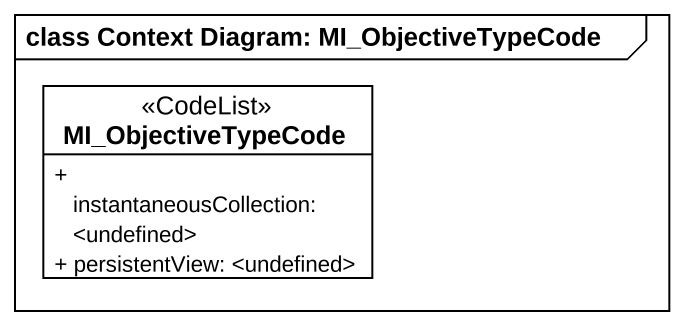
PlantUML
@startuml
mainframe class Context Diagram: MI_ObjectiveTypeCode
hide circle
hide empty members
skinparam classAttributeIconSize 0
class MI_ObjectiveTypeCode <<CodeList>> {
  + instantaneousCollection: <undefined>
  + persistentView: <undefined>
}
@enduml
